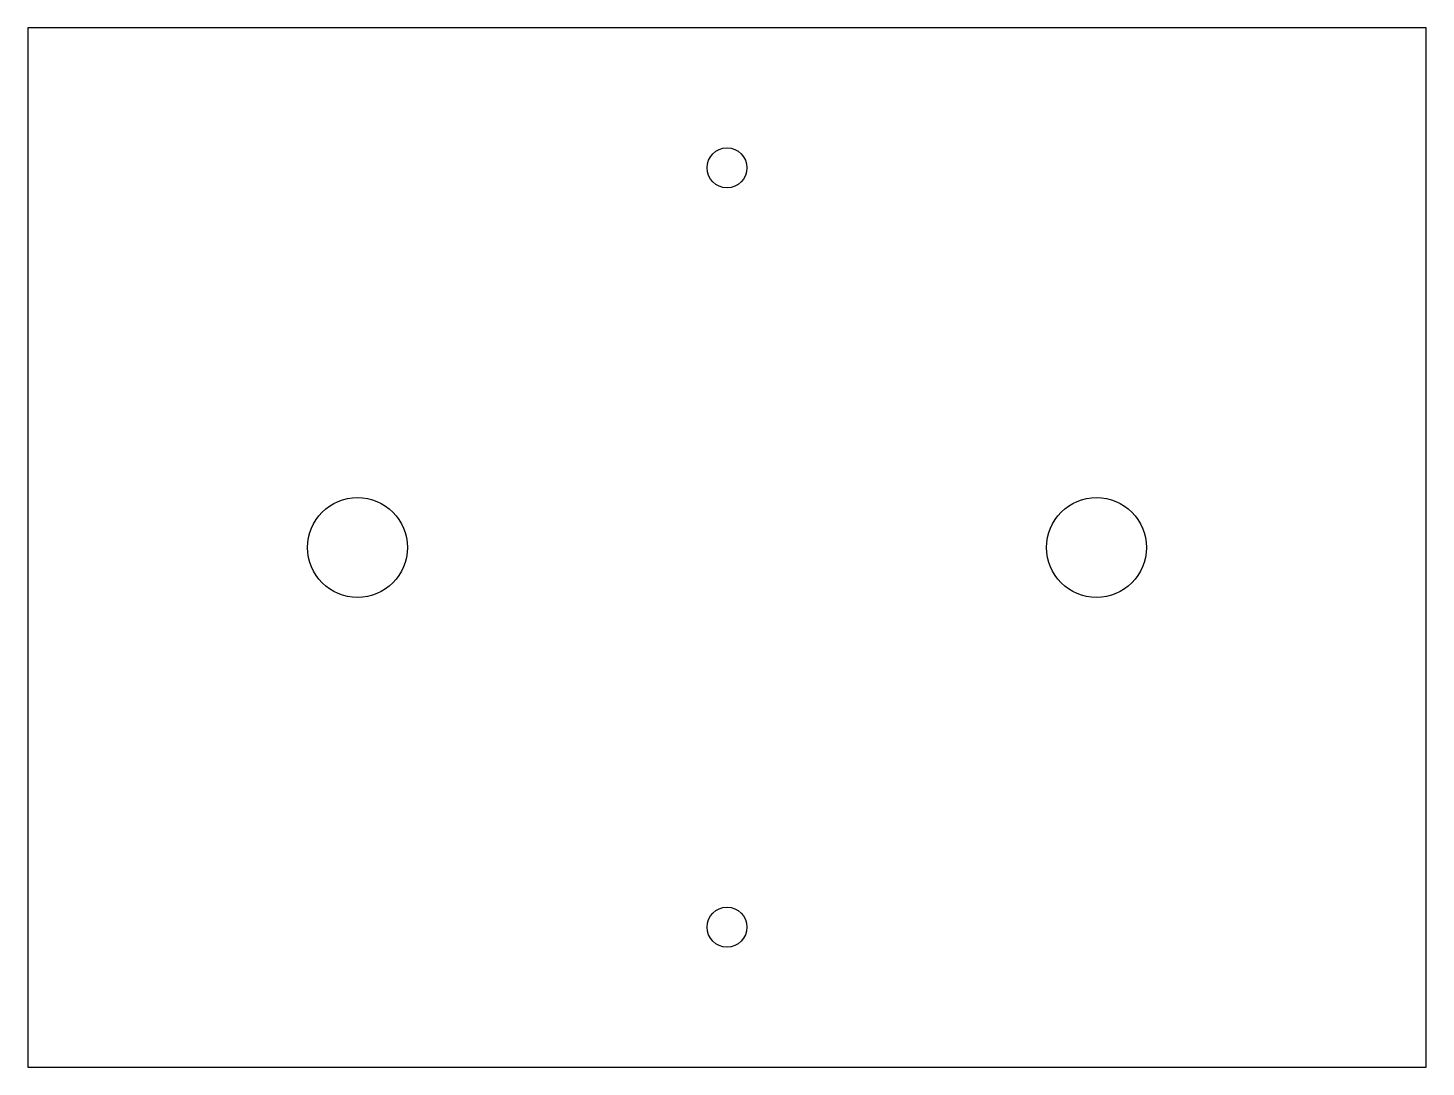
# Model space of a CAD drawing. Header units: millimetres. Extents: x 0 to 70, y 0 to 52.
import ezdxf

# ---------------------------------------------------------------- set-up
doc = ezdxf.new("R2010")
doc.units = ezdxf.units.MM

msp = doc.modelspace()

# ---------------------------------------------------------------- linework, layer by layer
at = {"color": 7, "linetype": 'Continuous', "lineweight": 25}
for p, q in [((70, 52), (0, 52)), ((0, 52), (0, 0)), ((70, 0), (70, 52)), ((0, 0), (70, 0))]:
    msp.add_line(p, q, dxfattribs=at)
for centre, radius in [((35, 45), 1), ((16.5, 26), 2.5), ((53.5, 26), 2.5), ((35, 7), 1)]:
    msp.add_circle(centre, radius, dxfattribs=at)

doc.saveas('drawing.dxf')
